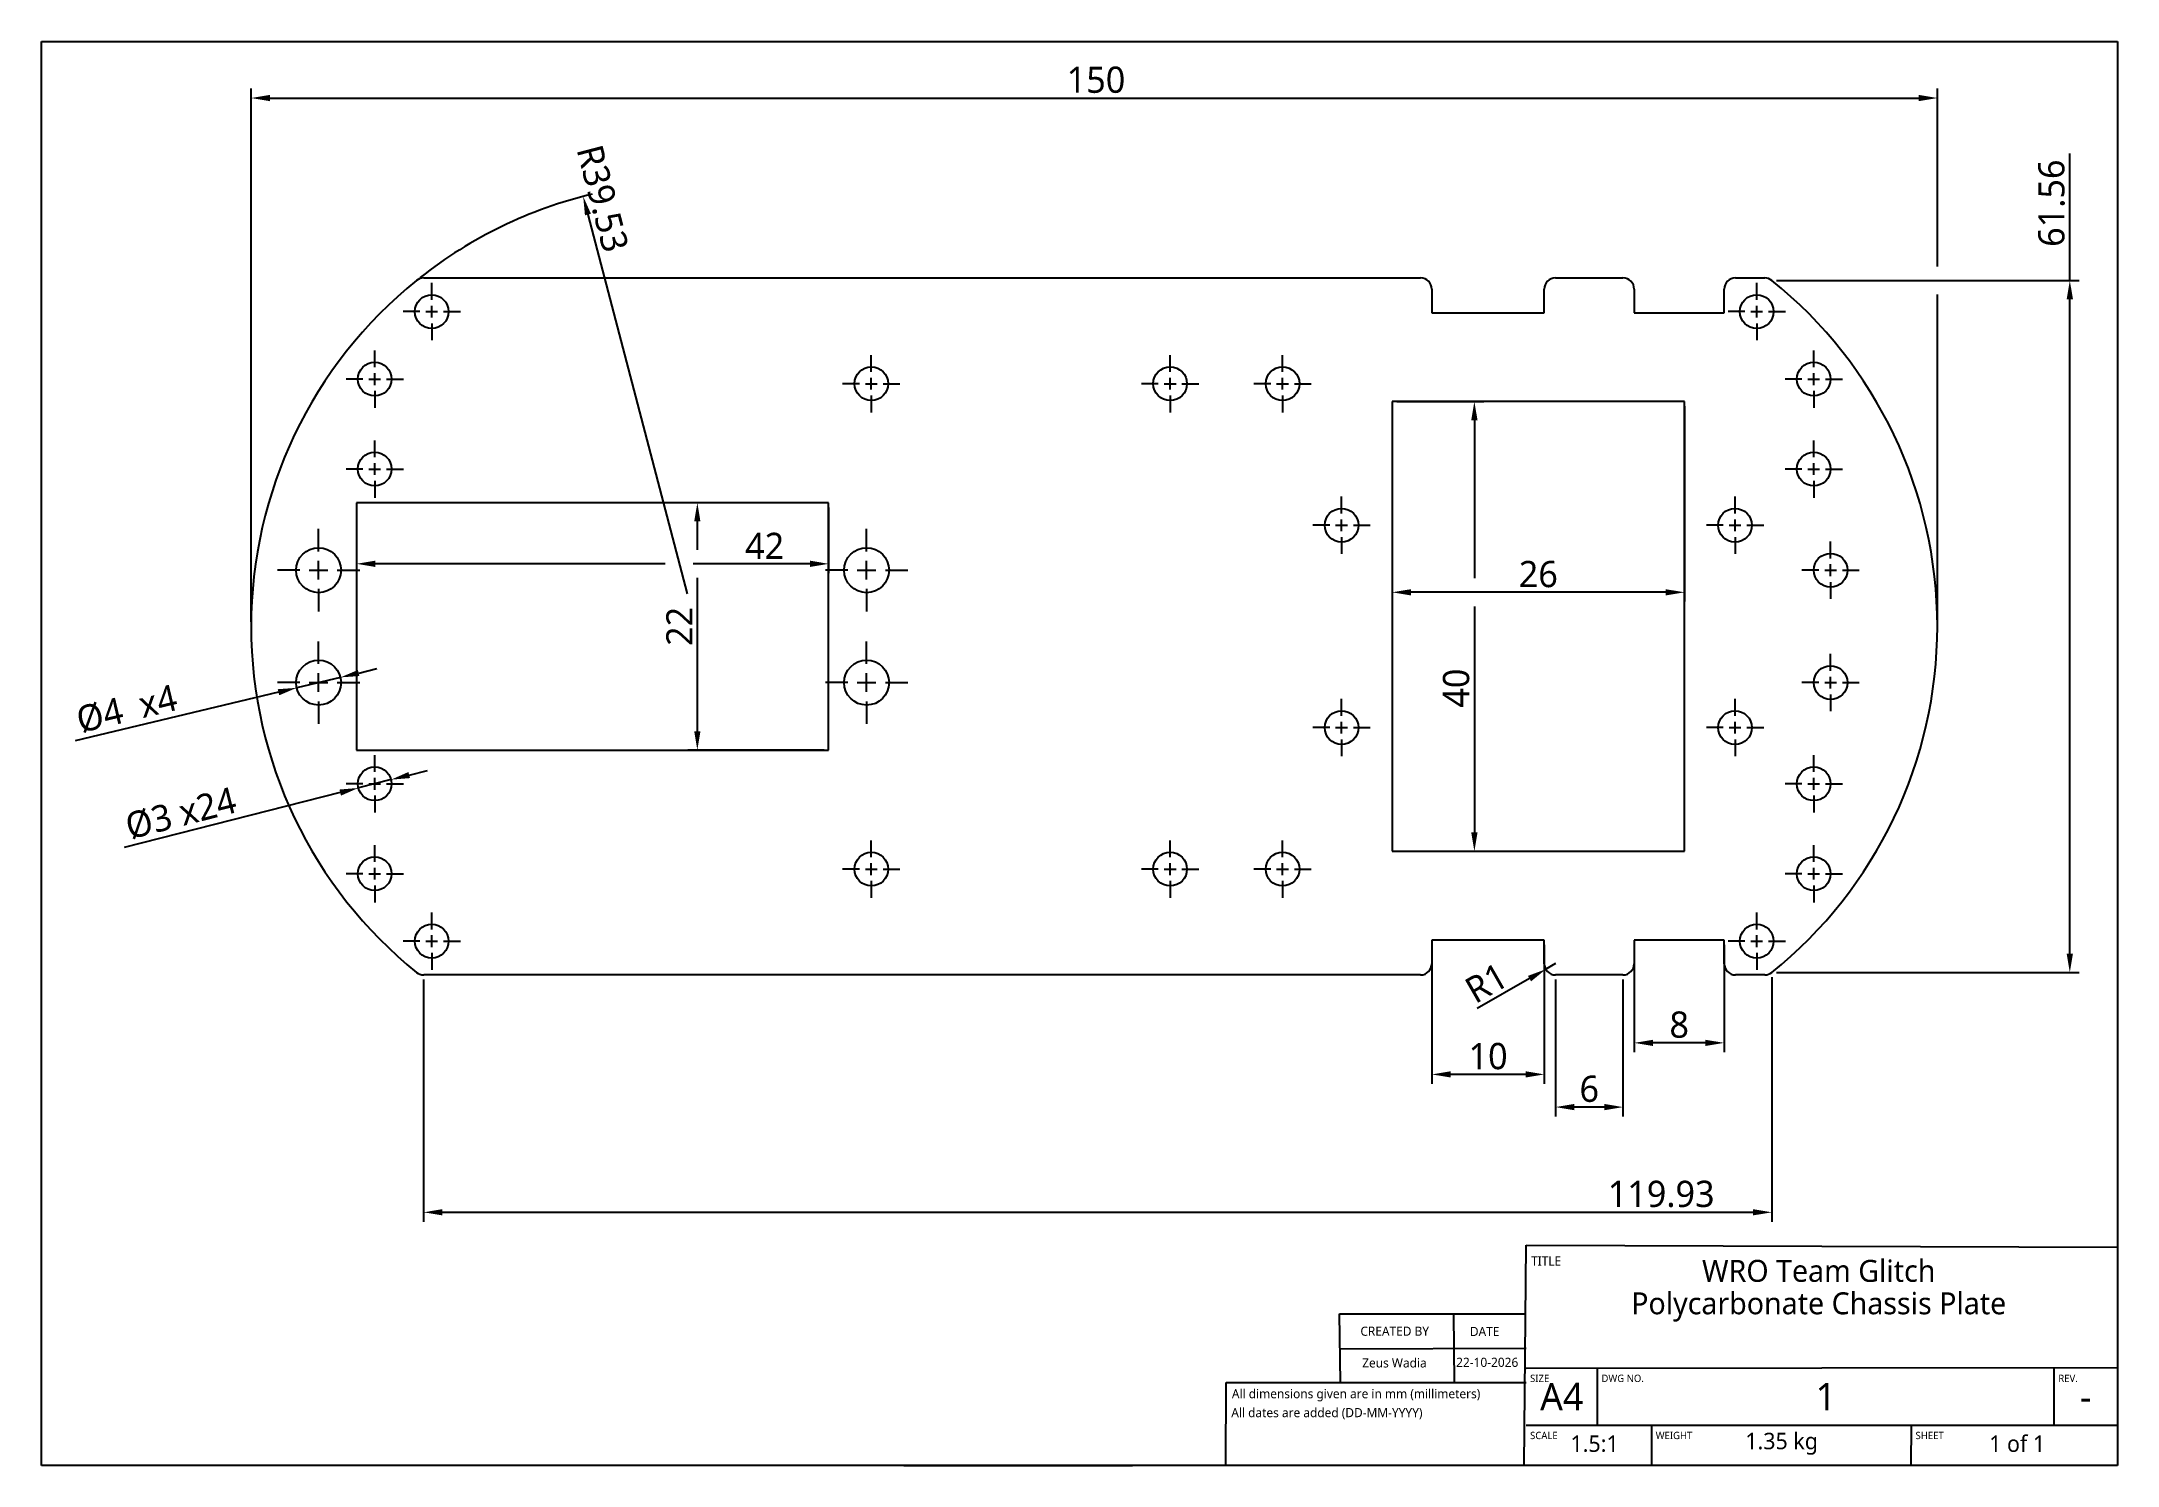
# Model space of a CAD drawing. Extents: x 20 to 297, y 10 to 200.
import ezdxf

# ---------------------------------------------------------------- set-up
doc = ezdxf.new("R2010")
doc.units = 0
doc.header["$LTSCALE"] = 12.7
doc.header["$PDMODE"] = 33
doc.header["$PDSIZE"] = 1
doc.linetypes.add('CENTER', pattern=[0.787402, 0.492126, -0.098425, 0.098425, -0.098425])
doc.layers.get('DEFPOINTS').update_dxf_attribs({"linetype": 'CONTINUOUS'})
for name, color, linetype in [('ANNOTATION_TEXT', 7, 'CONTINUOUS'), ('BORDER_FRAME', 7, 'CONTINUOUS'), ('CENTERMARKS', 7, 'CONTINUOUS'), ('SKETCHED_GEOMETRY', 7, 'CONTINUOUS'), ('TITLE_BLOCK', 7, 'CONTINUOUS'), ('VISIBLE', 7, 'CONTINUOUS')]:
    doc.layers.add(name, color=color, linetype=linetype)
doc.styles.add('ONSHAPE-STANDARD', font='NotoSans-Regular.ttf')
doc.styles.add('ONSHAPE-STANDARD-DIMENSION', font='')
doc.styles.add('ONSHAPE-STANDARD-FIELDS', font='')
doc.styles.get('ONSHAPE-STANDARD-DIMENSION').set_extended_font_data('Noto Sans')
doc.styles.get('ONSHAPE-STANDARD-FIELDS').set_extended_font_data('Noto Sans')
doc.dimstyles.new('ONSHAPE-ISO-25$0', dxfattribs={"dimtxt": 3.5, "dimasz": 2.5, "dimexe": 1.25, "dimexo": 0.625, "dimtad": 1, "dimtxsty": 'ONSHAPE-STANDARD-DIMENSION', "dimcen": 2.5, "dimclrd": 7, "dimclre": 7, "dimclrt": 7, "dimadec": 1, "dimazin": 3, "dimtfac": 1, "dimtmove": 0, "dimatfit": 3})
doc.dimstyles.new('ONSHAPE-ISO-25$3', dxfattribs={"dimtxt": 3.5, "dimasz": 2.5, "dimexe": 1.25, "dimexo": 0.625, "dimtad": 1, "dimtxsty": 'ONSHAPE-STANDARD-DIMENSION', "dimcen": 0, "dimclrd": 7, "dimclre": 7, "dimclrt": 7, "dimadec": 1, "dimazin": 3, "dimtfac": 1, "dimtmove": 0, "dimatfit": 3})
doc.dimstyles.new('ONSHAPE-ISO-25$4', dxfattribs={"dimtxt": 3.5, "dimasz": 2.5, "dimexe": 1.25, "dimexo": 0.625, "dimtad": 1, "dimtxsty": 'ONSHAPE-STANDARD-DIMENSION', "dimcen": 0, "dimclrd": 7, "dimclre": 7, "dimclrt": 7, "dimadec": 1, "dimazin": 3, "dimtfac": 1, "dimtmove": 0, "dimatfit": 3})

# ---------------------------------------------------------------- blocks, each defined once
blk = doc.blocks.new('*D1')
at = {"layer": 'ANNOTATION_TEXT', "color": 7}
for p, q in [((70.99, 74.83), (70.99, 42.53)), ((250.88, 75.16), (250.88, 42.53)), ((73.49, 43.78), (248.38, 43.78))]:
    blk.add_line(p, q, dxfattribs=at)
for points in [[(73.49, 44.2), (73.49, 43.37), (70.99, 43.78)], [(248.38, 43.37), (248.38, 44.2), (250.88, 43.78)]]:
    blk.add_solid(points, dxfattribs=at)
at = {"layer": 'DEFPOINTS', "color": 0}
for p in [(70.99, 75.46), (250.88, 75.79), (250.88, 43.78), (250.88, 43.78)]:
    blk.add_point(p, dxfattribs=at)
at = {"layer": 'ANNOTATION_TEXT', "color": 7, "insert": (236.11, 46.21), "char_height": 3.5, "attachment_point": 5, "style": 'ONSHAPE-STANDARD-DIMENSION'}
blk.add_mtext('119.93', dxfattribs=at)
blk = doc.blocks.new('*D2')
at = {"layer": 'ANNOTATION_TEXT', "color": 7}
for p, q in [((222.02, 74.83), (222.02, 56.57)), ((231.02, 74.83), (231.02, 56.57)), ((228.52, 57.82), (224.52, 57.82))]:
    blk.add_line(p, q, dxfattribs=at)
for points in [[(224.52, 58.24), (224.52, 57.4), (222.02, 57.82)], [(228.52, 57.4), (228.52, 58.24), (231.02, 57.82)]]:
    blk.add_solid(points, dxfattribs=at)
at = {"layer": 'DEFPOINTS', "color": 0}
for p in [(222.02, 75.46), (231.02, 75.46), (222.02, 57.82), (222.02, 57.82)]:
    blk.add_point(p, dxfattribs=at)
at = {"layer": 'ANNOTATION_TEXT', "color": 7, "insert": (226.52, 60.24), "char_height": 3.5, "attachment_point": 5, "style": 'ONSHAPE-STANDARD-DIMENSION'}
blk.add_mtext('6', dxfattribs=at)
blk = doc.blocks.new('*D3')
at = {"layer": 'ANNOTATION_TEXT', "color": 7}
blk.add_line((92.91, 176.91), (106.13, 126.32), dxfattribs=at)
blk.add_arc((107.27, 121.96), 59.3, 103.4354, 128.2684, dxfattribs=at)
blk.add_solid([(93.31, 177.02), (92.51, 176.81), (92.28, 179.33)], dxfattribs=at)
at = {"layer": 'DEFPOINTS', "color": 0}
for p in [(92.28, 179.33), (107.27, 121.96)]:
    blk.add_point(p, dxfattribs=at)
at = {"layer": 'ANNOTATION_TEXT', "color": 7, "insert": (94.86, 179.05), "char_height": 3.5, "attachment_point": 5, "rotation": 284.6432, "style": 'ONSHAPE-STANDARD-DIMENSION'}
blk.add_mtext('R39.53', dxfattribs=at)
blk = doc.blocks.new('*D4')
at = {"layer": 'ANNOTATION_TEXT', "color": 7}
for p, q in [((59.89, 115.16), (54.05, 113.76)), ((62.32, 115.74), (64.75, 116.32)), ((51.62, 113.18), (24.48, 106.68))]:
    blk.add_line(p, q, dxfattribs=at)
for points in [[(51.72, 112.77), (51.52, 113.58), (54.05, 113.76)], [(62.22, 116.14), (62.41, 115.33), (59.89, 115.16)]]:
    blk.add_solid(points, dxfattribs=at)
at = {"layer": 'DEFPOINTS', "color": 0}
for p in [(54.05, 113.76), (59.89, 115.16)]:
    blk.add_point(p, dxfattribs=at)
at = {"layer": 'ANNOTATION_TEXT', "color": 7, "insert": (31.37, 110.92), "char_height": 3.5, "attachment_point": 5, "rotation": 13.4683, "style": 'ONSHAPE-STANDARD-DIMENSION'}
blk.add_mtext('%%c4  x4', dxfattribs=at)
blk = doc.blocks.new('*D5')
at = {"layer": 'ANNOTATION_TEXT', "color": 7}
for p, q in [((69.06, 102.13), (71.49, 102.74)), ((59.86, 99.79), (31.03, 92.45)), ((66.64, 101.51), (62.28, 100.4))]:
    blk.add_line(p, q, dxfattribs=at)
for points in [[(68.96, 102.53), (69.17, 101.72), (66.64, 101.51)], [(59.96, 99.38), (59.76, 100.19), (62.28, 100.4)]]:
    blk.add_solid(points, dxfattribs=at)
at = {"layer": 'DEFPOINTS', "color": 0}
for p in [(62.28, 100.4), (66.64, 101.51)]:
    blk.add_point(p, dxfattribs=at)
at = {"layer": 'ANNOTATION_TEXT', "color": 7, "insert": (38.59, 96.98), "char_height": 3.5, "attachment_point": 5, "rotation": 14.2711, "style": 'ONSHAPE-STANDARD-DIMENSION'}
blk.add_mtext('%%c3 x24', dxfattribs=at)
blk = doc.blocks.new('*D6')
at = {"layer": 'ANNOTATION_TEXT', "color": 7}
for p, q in [((62.03, 137.83), (62.03, 129.06)), ((125.03, 137.83), (125.03, 129.06)), ((103.21, 130.31), (64.53, 130.31)), ((122.53, 130.31), (106.96, 130.31))]:
    blk.add_line(p, q, dxfattribs=at)
for points in [[(64.53, 130.73), (64.53, 129.89), (62.03, 130.31)], [(122.53, 129.89), (122.53, 130.73), (125.03, 130.31)]]:
    blk.add_solid(points, dxfattribs=at)
at = {"layer": 'DEFPOINTS', "color": 0}
for p in [(62.03, 138.46), (125.03, 138.46), (62.03, 130.31), (62.03, 130.31)]:
    blk.add_point(p, dxfattribs=at)
at = {"layer": 'ANNOTATION_TEXT', "color": 7, "insert": (116.49, 132.7), "char_height": 3.5, "attachment_point": 5, "style": 'ONSHAPE-STANDARD-DIMENSION'}
blk.add_mtext('42', dxfattribs=at)
blk = doc.blocks.new('*D7')
at = {"layer": 'ANNOTATION_TEXT', "color": 7}
for p, q in [((124.41, 138.46), (106.26, 138.46)), ((107.51, 132.18), (107.51, 135.96)), ((107.51, 107.96), (107.51, 128.43)), ((124.41, 105.46), (106.26, 105.46))]:
    blk.add_line(p, q, dxfattribs=at)
for points in [[(107.92, 135.96), (107.09, 135.96), (107.51, 138.46)], [(107.09, 107.96), (107.92, 107.96), (107.51, 105.46)]]:
    blk.add_solid(points, dxfattribs=at)
at = {"layer": 'DEFPOINTS', "color": 0}
for p in [(107.51, 138.46), (107.51, 138.46), (125.03, 138.46), (125.03, 105.46)]:
    blk.add_point(p, dxfattribs=at)
at = {"layer": 'ANNOTATION_TEXT', "color": 7, "insert": (105.11, 121.96), "char_height": 3.5, "attachment_point": 5, "rotation": 90, "style": 'ONSHAPE-STANDARD-DIMENSION'}
blk.add_mtext('22', dxfattribs=at)
blk = doc.blocks.new('*D8')
at = {"layer": 'ANNOTATION_TEXT', "color": 7}
for p, q in [((200.22, 151.33), (200.22, 125.26)), ((239.22, 151.33), (239.22, 125.26)), ((236.72, 126.51), (202.72, 126.51))]:
    blk.add_line(p, q, dxfattribs=at)
for points in [[(202.72, 126.92), (202.72, 126.09), (200.22, 126.51)], [(236.72, 126.09), (236.72, 126.92), (239.22, 126.51)]]:
    blk.add_solid(points, dxfattribs=at)
at = {"layer": 'DEFPOINTS', "color": 0}
for p in [(200.22, 151.96), (239.22, 151.96), (200.22, 126.51), (200.22, 126.51)]:
    blk.add_point(p, dxfattribs=at)
at = {"layer": 'ANNOTATION_TEXT', "color": 7, "insert": (219.72, 128.92), "char_height": 3.5, "attachment_point": 5, "style": 'ONSHAPE-STANDARD-DIMENSION'}
blk.add_mtext('26', dxfattribs=at)
blk = doc.blocks.new('*D9')
at = {"layer": 'ANNOTATION_TEXT', "color": 7}
for p, q in [((200.84, 151.96), (212.44, 151.96)), ((211.19, 149.46), (211.19, 128.38)), ((211.19, 124.63), (211.19, 94.46)), ((200.84, 91.96), (212.44, 91.96))]:
    blk.add_line(p, q, dxfattribs=at)
for points in [[(211.61, 149.46), (210.77, 149.46), (211.19, 151.96)], [(210.77, 94.46), (211.61, 94.46), (211.19, 91.96)]]:
    blk.add_solid(points, dxfattribs=at)
at = {"layer": 'DEFPOINTS', "color": 0}
for p in [(200.22, 151.96), (200.22, 91.96), (211.19, 91.96), (211.19, 91.96)]:
    blk.add_point(p, dxfattribs=at)
at = {"layer": 'ANNOTATION_TEXT', "color": 7, "insert": (208.77, 113.72), "char_height": 3.5, "attachment_point": 5, "rotation": 90, "style": 'ONSHAPE-STANDARD-DIMENSION'}
blk.add_mtext('40', dxfattribs=at)
blk = doc.blocks.new('*D10')
at = {"layer": 'ANNOTATION_TEXT', "color": 7}
for p, q in [((218.55, 74.96), (211.57, 70.96)), ((222.02, 76.96), (220.72, 76.21))]:
    blk.add_line(p, q, dxfattribs=at)
blk.add_solid([(218.76, 74.6), (218.34, 75.33), (220.72, 76.21)], dxfattribs=at)
at = {"layer": 'DEFPOINTS', "color": 0}
for p in [(220.72, 76.21), (222.02, 76.96)]:
    blk.add_point(p, dxfattribs=at)
at = {"layer": 'ANNOTATION_TEXT', "color": 7, "insert": (212.79, 74.4), "char_height": 3.5, "attachment_point": 5, "rotation": 29.8777, "style": 'ONSHAPE-STANDARD-DIMENSION'}
blk.add_mtext('R1', dxfattribs=at)
blk = doc.blocks.new('*D11')
at = {"layer": 'ANNOTATION_TEXT', "color": 7}
for p, q in [((232.52, 79.48), (232.52, 65.14)), ((244.52, 79.48), (244.52, 65.14)), ((242.02, 66.39), (235.02, 66.39))]:
    blk.add_line(p, q, dxfattribs=at)
for points in [[(235.02, 66.8), (235.02, 65.97), (232.52, 66.39)], [(242.02, 65.97), (242.02, 66.8), (244.52, 66.39)]]:
    blk.add_solid(points, dxfattribs=at)
at = {"layer": 'DEFPOINTS', "color": 0}
for p in [(232.52, 80.11), (244.52, 80.11), (232.52, 66.39), (232.52, 66.39)]:
    blk.add_point(p, dxfattribs=at)
at = {"layer": 'ANNOTATION_TEXT', "color": 7, "insert": (238.52, 68.8), "char_height": 3.5, "attachment_point": 5, "style": 'ONSHAPE-STANDARD-DIMENSION'}
blk.add_mtext('8', dxfattribs=at)
blk = doc.blocks.new('*D12')
at = {"layer": 'ANNOTATION_TEXT', "color": 7}
for p, q in [((205.52, 79.48), (205.52, 60.93)), ((220.52, 79.48), (220.52, 60.93)), ((218.02, 62.18), (208.02, 62.18))]:
    blk.add_line(p, q, dxfattribs=at)
for points in [[(208.02, 62.6), (208.02, 61.77), (205.52, 62.18)], [(218.02, 61.77), (218.02, 62.6), (220.52, 62.18)]]:
    blk.add_solid(points, dxfattribs=at)
at = {"layer": 'DEFPOINTS', "color": 0}
for p in [(205.52, 80.11), (220.52, 80.11), (205.52, 62.18), (205.52, 62.18)]:
    blk.add_point(p, dxfattribs=at)
at = {"layer": 'ANNOTATION_TEXT', "color": 7, "insert": (213.02, 64.6), "char_height": 3.5, "attachment_point": 5, "style": 'ONSHAPE-STANDARD-DIMENSION'}
blk.add_mtext('10', dxfattribs=at)
blk = doc.blocks.new('*D13')
at = {"layer": 'ANNOTATION_TEXT', "color": 7}
for p, q in [((290.64, 168.12), (290.64, 185.05)), ((251.51, 168.12), (291.89, 168.12)), ((290.64, 78.29), (290.64, 165.62)), ((251.51, 75.79), (291.89, 75.79))]:
    blk.add_line(p, q, dxfattribs=at)
for points in [[(291.06, 165.62), (290.22, 165.62), (290.64, 168.12)], [(290.22, 78.29), (291.06, 78.29), (290.64, 75.79)]]:
    blk.add_solid(points, dxfattribs=at)
at = {"layer": 'DEFPOINTS', "color": 0}
for p in [(250.88, 168.12), (290.64, 168.12), (290.64, 168.12), (250.88, 75.79)]:
    blk.add_point(p, dxfattribs=at)
at = {"layer": 'ANNOTATION_TEXT', "color": 7, "insert": (288.21, 178.43), "char_height": 3.5, "attachment_point": 5, "rotation": 90, "style": 'ONSHAPE-STANDARD-DIMENSION'}
blk.add_mtext('61.56', dxfattribs=at)
blk = doc.blocks.new('*D14')
at = {"layer": 'ANNOTATION_TEXT', "color": 7}
for p, q in [((47.97, 122.58), (47.97, 193.71)), ((50.47, 192.46), (270.47, 192.46)), ((272.97, 170), (272.97, 193.71)), ((272.97, 122.58), (272.97, 166.25))]:
    blk.add_line(p, q, dxfattribs=at)
for points in [[(50.47, 192.88), (50.47, 192.04), (47.97, 192.46)], [(270.47, 192.04), (270.47, 192.88), (272.97, 192.46)]]:
    blk.add_solid(points, dxfattribs=at)
at = {"layer": 'DEFPOINTS', "color": 0}
for p in [(272.97, 192.46), (272.97, 192.46), (47.97, 121.96), (272.97, 121.96)]:
    blk.add_point(p, dxfattribs=at)
at = {"layer": 'ANNOTATION_TEXT', "color": 7, "insert": (160.7, 194.88), "char_height": 3.5, "attachment_point": 5, "style": 'ONSHAPE-STANDARD-DIMENSION'}
blk.add_mtext('150', dxfattribs=at)

msp = doc.modelspace()

# ---------------------------------------------------------------- linework, layer by layer
at = {"layer": 'BORDER_FRAME'}
for p, q in [((20, 10), (20, 200)), ((20, 200), (297, 200)), ((297, 200), (297, 10)), ((297, 10), (20, 10))]:
    msp.add_line(p, q, dxfattribs=at)
at = {"layer": 'CENTERMARKS', "linetype": 'CENTER'}
for p, q in [((72.068, 165.532), (72.068, 167.782)), ((248.868, 165.532), (248.868, 167.782)), ((70.493, 163.957), (68.243, 163.957)), ((73.643, 163.957), (75.893, 163.957)), ((247.293, 163.957), (245.043, 163.957)), ((250.443, 163.957), (252.693, 163.957)), ((72.068, 162.382), (72.068, 160.132)), ((248.868, 162.382), (248.868, 160.132)), ((64.461, 156.532), (64.461, 158.782)), ((130.723, 155.917), (130.723, 158.167)), ((170.593, 155.917), (170.593, 158.167)), ((185.593, 155.917), (185.593, 158.167)), ((256.474, 156.532), (256.474, 158.782)), ((62.886, 154.957), (60.636, 154.957)), ((64.461, 153.382), (64.461, 151.132)), ((66.036, 154.957), (68.286, 154.957)), ((129.148, 154.342), (126.898, 154.342)), ((130.723, 152.767), (130.723, 150.517)), ((132.298, 154.342), (134.548, 154.342)), ((169.018, 154.342), (166.768, 154.342)), ((170.593, 152.767), (170.593, 150.517)), ((172.168, 154.342), (174.418, 154.342)), ((184.018, 154.342), (181.768, 154.342)), ((185.593, 152.767), (185.593, 150.517)), ((187.168, 154.342), (189.418, 154.342)), ((254.899, 154.957), (252.649, 154.957)), ((256.474, 153.382), (256.474, 151.132)), ((258.049, 154.957), (260.299, 154.957)), ((64.461, 144.532), (64.461, 146.782)), ((256.474, 144.532), (256.474, 146.782)), ((62.886, 142.957), (60.636, 142.957)), ((64.461, 141.382), (64.461, 139.132)), ((66.036, 142.957), (68.286, 142.957)), ((254.899, 142.957), (252.649, 142.957)), ((256.474, 141.382), (256.474, 139.132)), ((258.049, 142.957), (260.299, 142.957)), ((193.468, 137.032), (193.468, 139.282)), ((245.968, 137.032), (245.968, 139.282)), ((56.968, 131.957), (56.968, 134.957)), ((130.093, 131.957), (130.093, 134.957)), ((191.893, 135.457), (189.643, 135.457)), ((193.468, 133.882), (193.468, 131.632)), ((195.043, 135.457), (197.293, 135.457)), ((244.393, 135.457), (242.143, 135.457)), ((245.968, 133.882), (245.968, 131.632)), ((247.543, 135.457), (249.793, 135.457)), ((258.718, 131.032), (258.718, 133.282)), ((54.468, 129.457), (51.468, 129.457)), ((59.468, 129.457), (62.468, 129.457)), ((127.593, 129.457), (124.593, 129.457)), ((132.593, 129.457), (135.593, 129.457)), ((257.143, 129.457), (254.893, 129.457)), ((258.718, 127.882), (258.718, 125.632)), ((260.293, 129.457), (262.543, 129.457)), ((56.968, 126.957), (56.968, 123.957)), ((130.093, 126.957), (130.093, 123.957)), ((56.968, 116.957), (56.968, 119.957)), ((130.093, 116.957), (130.093, 119.957)), ((258.718, 116.032), (258.718, 118.282)), ((54.468, 114.457), (51.468, 114.457)), ((59.468, 114.457), (62.468, 114.457)), ((127.593, 114.457), (124.593, 114.457)), ((132.593, 114.457), (135.593, 114.457)), ((257.143, 114.457), (254.893, 114.457)), ((260.293, 114.457), (262.543, 114.457)), ((56.968, 111.957), (56.968, 108.957)), ((130.093, 111.957), (130.093, 108.957)), ((193.468, 110.032), (193.468, 112.282)), ((245.968, 110.032), (245.968, 112.282)), ((258.718, 112.882), (258.718, 110.632)), ((191.893, 108.457), (189.643, 108.457)), ((195.043, 108.457), (197.293, 108.457)), ((244.393, 108.457), (242.143, 108.457)), ((247.543, 108.457), (249.793, 108.457)), ((193.468, 106.882), (193.468, 104.632)), ((245.968, 106.882), (245.968, 104.632)), ((64.461, 102.532), (64.461, 104.782)), ((256.474, 102.532), (256.474, 104.782)), ((62.886, 100.957), (60.636, 100.957)), ((66.036, 100.957), (68.286, 100.957)), ((254.899, 100.957), (252.649, 100.957)), ((258.049, 100.957), (260.299, 100.957)), ((64.461, 99.382), (64.461, 97.132)), ((256.474, 99.382), (256.474, 97.132)), ((64.461, 90.532), (64.461, 92.782)), ((130.723, 91.147), (130.723, 93.397)), ((170.593, 91.147), (170.593, 93.397)), ((185.593, 91.147), (185.593, 93.397)), ((256.474, 90.532), (256.474, 92.782)), ((62.886, 88.957), (60.636, 88.957)), ((66.036, 88.957), (68.286, 88.957)), ((129.148, 89.572), (126.898, 89.572)), ((132.298, 89.572), (134.548, 89.572)), ((169.018, 89.572), (166.768, 89.572)), ((172.168, 89.572), (174.418, 89.572)), ((184.018, 89.572), (181.768, 89.572)), ((187.168, 89.572), (189.418, 89.572)), ((254.899, 88.957), (252.649, 88.957)), ((258.049, 88.957), (260.299, 88.957)), ((64.461, 87.382), (64.461, 85.132)), ((130.723, 87.997), (130.723, 85.747)), ((170.593, 87.997), (170.593, 85.747)), ((185.593, 87.997), (185.593, 85.747)), ((256.474, 87.382), (256.474, 85.132)), ((72.068, 81.532), (72.068, 83.782)), ((248.868, 81.532), (248.868, 83.782)), ((70.493, 79.957), (68.243, 79.957)), ((72.068, 78.382), (72.068, 76.132)), ((73.643, 79.957), (75.893, 79.957)), ((247.293, 79.957), (245.043, 79.957)), ((248.868, 78.382), (248.868, 76.132)), ((250.443, 79.957), (252.693, 79.957))]:
    msp.add_line(p, q, dxfattribs=at)
at = {"layer": 'CENTERMARKS', "linetype": 'CONTINUOUS'}
for p, q in [((71.28, 163.957), (72.855, 163.957)), ((72.068, 163.169), (72.068, 164.744)), ((248.08, 163.957), (249.655, 163.957)), ((248.868, 163.169), (248.868, 164.744)), ((64.461, 154.169), (64.461, 155.744)), ((130.723, 153.554), (130.723, 155.129)), ((170.593, 153.554), (170.593, 155.129)), ((185.593, 153.554), (185.593, 155.129)), ((256.474, 154.169), (256.474, 155.744)), ((63.674, 154.957), (65.249, 154.957)), ((129.935, 154.342), (131.51, 154.342)), ((169.805, 154.342), (171.38, 154.342)), ((184.805, 154.342), (186.38, 154.342)), ((255.687, 154.957), (257.262, 154.957)), ((63.674, 142.957), (65.249, 142.957)), ((64.461, 142.169), (64.461, 143.744)), ((255.687, 142.957), (257.262, 142.957)), ((256.474, 142.169), (256.474, 143.744)), ((193.468, 134.669), (193.468, 136.244)), ((245.968, 134.669), (245.968, 136.244)), ((192.68, 135.457), (194.255, 135.457)), ((245.18, 135.457), (246.755, 135.457)), ((56.968, 128.207), (56.968, 130.707)), ((130.093, 128.207), (130.093, 130.707)), ((258.718, 128.669), (258.718, 130.244)), ((55.718, 129.457), (58.218, 129.457)), ((128.843, 129.457), (131.343, 129.457)), ((257.93, 129.457), (259.505, 129.457)), ((55.718, 114.457), (58.218, 114.457)), ((56.968, 113.207), (56.968, 115.707)), ((128.843, 114.457), (131.343, 114.457)), ((130.093, 113.207), (130.093, 115.707)), ((257.93, 114.457), (259.505, 114.457)), ((258.718, 113.669), (258.718, 115.244)), ((192.68, 108.457), (194.255, 108.457)), ((193.468, 107.669), (193.468, 109.244)), ((245.18, 108.457), (246.755, 108.457)), ((245.968, 107.669), (245.968, 109.244)), ((63.674, 100.957), (65.249, 100.957)), ((64.461, 100.169), (64.461, 101.744)), ((255.687, 100.957), (257.262, 100.957)), ((256.474, 100.169), (256.474, 101.744)), ((63.674, 88.957), (65.249, 88.957)), ((64.461, 88.169), (64.461, 89.744)), ((129.935, 89.572), (131.51, 89.572)), ((130.723, 88.784), (130.723, 90.359)), ((169.805, 89.572), (171.38, 89.572)), ((170.593, 88.784), (170.593, 90.359)), ((184.805, 89.572), (186.38, 89.572)), ((185.593, 88.784), (185.593, 90.359)), ((255.687, 88.957), (257.262, 88.957)), ((256.474, 88.169), (256.474, 89.744)), ((72.068, 79.169), (72.068, 80.744)), ((248.868, 79.169), (248.868, 80.744)), ((71.28, 79.957), (72.855, 79.957)), ((248.08, 79.957), (249.655, 79.957))]:
    msp.add_line(p, q, dxfattribs=at)
at = {"layer": 'SKETCHED_GEOMETRY'}
msp.add_line((193.192, 30.223), (218.083, 30.223), dxfattribs=at)
at = {"layer": 'TITLE_BLOCK'}
for p, q in [((217.835, 10), (218.083, 39.375)), ((218.083, 39.375), (297, 39.124)), ((193.318, 21.087), (193.192, 30.223)), ((208.558, 21.087), (208.454, 30.223)), ((193.255, 25.564), (218.083, 25.659)), ((218.083, 22.992), (297, 23.091)), ((227.608, 15.372), (227.608, 22.992)), ((288.568, 15.372), (288.568, 22.992)), ((178.047, 10), (178.078, 21.087)), ((178.078, 21.087), (218.083, 21.087)), ((218.083, 15.372), (297, 15.379)), ((234.87, 10), (234.847, 15.372)), ((269.471, 10), (269.518, 15.372)), ((135.075, 10), (165.555, 10))]:
    msp.add_line(p, q, dxfattribs=at)
at = {"layer": 'VISIBLE'}
for p, q in [((70.993, 168.457), (204.018, 168.457)), ((205.518, 166.957), (205.518, 163.807)), ((220.518, 163.807), (220.518, 166.957)), ((222.018, 168.457), (231.018, 168.457)), ((232.518, 166.957), (232.518, 163.807)), ((244.518, 163.807), (244.518, 166.957)), ((246.018, 168.457), (249.942, 168.457)), ((205.518, 163.807), (220.518, 163.807)), ((232.518, 163.807), (244.518, 163.807)), ((239.218, 151.957), (200.218, 151.957)), ((200.218, 151.957), (200.218, 91.957)), ((239.218, 91.957), (239.218, 151.957)), ((125.03, 138.457), (62.03, 138.457)), ((62.03, 138.457), (62.03, 105.457)), ((125.03, 105.457), (125.03, 138.457)), ((62.03, 105.457), (125.03, 105.457)), ((200.218, 91.957), (239.218, 91.957)), ((220.518, 80.107), (205.518, 80.107)), ((205.518, 80.107), (205.518, 76.957)), ((220.518, 76.957), (220.518, 80.107)), ((244.518, 80.107), (232.518, 80.107)), ((232.518, 80.107), (232.518, 76.957)), ((244.518, 76.957), (244.518, 80.107)), ((204.018, 75.457), (70.993, 75.457)), ((231.018, 75.457), (222.018, 75.457)), ((249.942, 75.457), (246.018, 75.457))]:
    msp.add_line(p, q, dxfattribs=at)
for centre, radius in [((72.068, 163.957), 2.25), ((248.868, 163.957), 2.25), ((64.461, 154.957), 2.25), ((130.723, 154.342), 2.25), ((170.593, 154.342), 2.25), ((185.593, 154.342), 2.25), ((256.474, 154.957), 2.25), ((64.461, 142.957), 2.25), ((256.474, 142.957), 2.25), ((193.468, 135.457), 2.25), ((245.968, 135.457), 2.25), ((56.968, 129.457), 3), ((130.093, 129.457), 3), ((258.718, 129.457), 2.25), ((56.968, 114.457), 3), ((130.093, 114.457), 3), ((258.718, 114.457), 2.25), ((193.468, 108.457), 2.25), ((245.968, 108.457), 2.25), ((64.461, 100.957), 2.25), ((256.474, 100.957), 2.25), ((130.723, 89.572), 2.25), ((170.593, 89.572), 2.25), ((185.593, 89.572), 2.25), ((64.461, 88.957), 2.25), ((256.474, 88.957), 2.25), ((72.068, 79.957), 2.25), ((248.868, 79.957), 2.25)]:
    msp.add_circle(centre, radius, dxfattribs=at)
for centre, radius, start, end in [((107.268, 121.957), 59.3, 128.87229, 231.12771), ((70.993, 166.957), 1.5, 90, 128.87229), ((204.018, 166.957), 1.5, 0, 90), ((222.018, 166.957), 1.5, 90, 180), ((231.018, 166.957), 1.5, 0, 90), ((246.018, 166.957), 1.5, 90, 180), ((249.942, 166.957), 1.5, 51.12771, 90), ((213.668, 121.957), 59.3, 308.87229, 51.12771), ((70.993, 76.957), 1.5, 231.12771, 270), ((204.018, 76.957), 1.5, 270, 0), ((222.018, 76.957), 1.5, 180, 270), ((231.018, 76.957), 1.5, 270, 0), ((246.018, 76.957), 1.5, 180, 270), ((249.942, 76.957), 1.5, 270, 308.87229)]:
    msp.add_arc(centre, radius, start, end, dxfattribs=at)

# ---------------------------------------------------------------- texts
at = {"layer": 'TITLE_BLOCK'}
for s, insert, char_height, width, attachment_point, style in [('TITLE', (218.754, 37.897), 1.2192, 9.3345, 1, 'ONSHAPE-STANDARD'), ('WRO Team Glitch', (257.136, 35.946), 2.92608, 70.485, 5, 'ONSHAPE-STANDARD-FIELDS'), ('Polycarbonate Chassis Plate', (257.136, 31.145), 2.92608, 70.485, 5, 'ONSHAPE-STANDARD-FIELDS'), ('{\\fNoto Sans|b0|i0|c0|p0;\\W1.66241; }CREATED BY', (195.295, 28.527), 1.2192, 11.38208, 1, 'ONSHAPE-STANDARD'), ('{\\fNoto Sans|b0|i0|c0|p0;\\W8.03271; }DATE', (207.273, 28.493), 1.2192, 11.38208, 1, 'ONSHAPE-STANDARD'), ('{\\fNoto Sans|b0|i0|c0|p0;\\W2.53459; }Zeus Wadia', (195.174, 24.299), 1.2192, 11.38208, 1, 'ONSHAPE-STANDARD'), ('{\\fNoto Sans|b0|i0|c0|p0;\\W2.83534; }22-10-2026', (207.587, 24.377), 1.2192, 11.38208, 1, 'ONSHAPE-STANDARD'), ('{\\fNoto Sans|b0|i0|c0|p0;\\W0.50000; } ', (213.321, 23.373), 1.02413, 9.525, 5, 'ONSHAPE-STANDARD-FIELDS'), ('All dimensions given are in mm (millimeters)', (178.833, 20.184), 1.2192, 43.22315, 1, 'ONSHAPE-STANDARD'), ('SIZE', (218.619, 22.114), 0.9754, 9.3345, 1, 'ONSHAPE-STANDARD'), ('A4', (222.846, 19.182), 3.6576, 9.525, 5, 'ONSHAPE-STANDARD-FIELDS'), ('DWG NO.', (228.144, 22.114), 0.9754, 59.7408, 1, 'ONSHAPE-STANDARD'), ('1', (258.088, 19.182), 3.658, 60.96, 5, 'ONSHAPE-STANDARD-FIELDS'), ('REV.', (289.104, 22.114), 0.9754, 7.4676, 1, 'ONSHAPE-STANDARD'), ('All dates are added (DD-MM-YYYY)', (178.753, 17.661), 1.2192, 43.22315, 1, 'ONSHAPE-STANDARD'), ('-', (292.759, 19.182), 3.658, 6.858, 5, 'ONSHAPE-STANDARD-FIELDS'), ('SCALE', (218.619, 14.494), 0.9754, 16.42872, 1, 'ONSHAPE-STANDARD'), ('1.5:1', (227.227, 12.895), 2.1946, 15.24, 5, 'ONSHAPE-STANDARD-FIELDS'), ('WEIGHT', (235.383, 14.494), 0.9754, 33.97758, 1, 'ONSHAPE-STANDARD'), ('1.35 kg ', (252.183, 12.895), 2.1946, 34.671, 5, 'ONSHAPE-STANDARD-FIELDS'), ('SHEET', (270.054, 14.494), 0.9754, 26.1366, 1, 'ONSHAPE-STANDARD'), ('1 of 1', (283.615, 12.895), 2.1946, 25.146, 5, 'ONSHAPE-STANDARD-FIELDS')]:
    msp.add_mtext(s, dxfattribs=dict(at, insert=insert, char_height=char_height, width=width, attachment_point=attachment_point, style=style))

# ---------------------------------------------------------------- dimensions: what is measured, and where the dimension line sits
at = {"layer": 'ANNOTATION_TEXT'}
for base, p1, p2, angle, picture, middle, dimtype in [((272.968, 192.46), (47.968, 121.957), (272.968, 121.957), 0, '*D14', (160.696, 192.46), 161), ((290.639, 168.125), (250.884, 75.789), (250.884, 168.125), 90, '*D13', (290.639, 178.432), 160), ((200.218, 126.508), (239.218, 151.957), (200.218, 151.957), 180, '*D8', (219.718, 126.508), 161), ((211.192, 91.957), (200.218, 151.957), (200.218, 91.957), 270, '*D9', (211.192, 113.72), 161), ((62.03, 130.31), (125.03, 138.457), (62.03, 138.457), 180, '*D6', (116.493, 130.31), 161), ((107.507, 138.457), (125.03, 105.457), (125.03, 138.457), 90, '*D7', (107.507, 121.957), 161), ((205.518, 62.183), (220.518, 80.107), (205.518, 80.107), 180, '*D12', (213.018, 62.183), 161), ((232.518, 66.387), (244.518, 80.107), (232.518, 80.107), 180, '*D11', (238.518, 66.387), 161), ((222.018, 57.821), (231.018, 75.457), (222.018, 75.457), 180, '*D2', (226.518, 57.821), 161)]:
    dim = msp.add_linear_dim(base=base, p1=p1, p2=p2, angle=angle, dimstyle='ONSHAPE-ISO-25$0', override={"dimscale": 1, "dimlfac": 0.666667, "dimlunit": 2, "dimpost": '', "dimtp": 0, "dimtm": 0}, dxfattribs=at)
    dim.commit()
    dim.dimension.update_dxf_attribs({"geometry": picture, "text_midpoint": middle, "dimtype": dimtype})
for center, mpoint, override, picture, middle in [((107.268, 121.957), (92.277, 179.331), {"dimscale": 1, "dimlfac": 0.666667, "dimlunit": 2, "dimpost": 'R<>', "dimse1": 0, "dimtp": 0, "dimtm": 0, "dimtofl": 1, "dimtmove": 0, "dimatfit": 0}, '*D3', (92.512, 178.432)), ((222.018, 76.957), (220.717, 76.21), {"dimscale": 1, "dimexe": 0.392699, "dimlfac": 0.666667, "dimlunit": 2, "dimpost": 'R<>', "dimse1": 0, "dimtp": 0, "dimtm": 0, "dimtofl": 1, "dimtmove": 0, "dimatfit": 0}, '*D10', (213.977, 72.337))]:
    dim = msp.add_radius_dim(center=center, mpoint=mpoint, dimstyle='ONSHAPE-ISO-25$4', override=override, dxfattribs=at)
    dim.commit()
    dim.dimension.update_dxf_attribs({"geometry": picture, "text_midpoint": middle, "dimtype": 164})
for p1, p2, override, picture, middle in [((59.885, 115.156), (54.05, 113.758), {"dimscale": 1, "dimlfac": 0.666667, "dimlunit": 2, "dimpost": '%%c<>  x4', "dimtp": 0, "dimtm": 0, "dimtofl": 1, "dimtmove": 0, "dimatfit": 3}, '*D4', (31.955, 108.466)), ((66.642, 101.512), (62.281, 100.402), {"dimscale": 1, "dimlfac": 0.666667, "dimlunit": 2, "dimpost": '%%c<> x24', "dimtp": 0, "dimtm": 0, "dimtofl": 1, "dimtmove": 0, "dimatfit": 3}, '*D5', (39.214, 94.535))]:
    dim = msp.add_diameter_dim_2p(p1=p1, p2=p2, dimstyle='ONSHAPE-ISO-25$3', override=override, dxfattribs=at)
    dim.commit()
    dim.dimension.update_dxf_attribs({"geometry": picture, "text_midpoint": middle, "dimtype": 163})
dim = msp.add_linear_dim(base=(250.884, 43.785), p1=(70.993, 75.457), p2=(250.884, 75.789), dimstyle='ONSHAPE-ISO-25$0', override={"dimscale": 1, "dimlfac": 0.666667, "dimlunit": 2, "dimpost": '', "dimtp": 0, "dimtm": 0}, dxfattribs=at)
dim.commit()
dim.dimension.update_dxf_attribs({"geometry": '*D1', "text_midpoint": (236.111, 43.785), "dimtype": 160})

doc.saveas('drawing.dxf')
